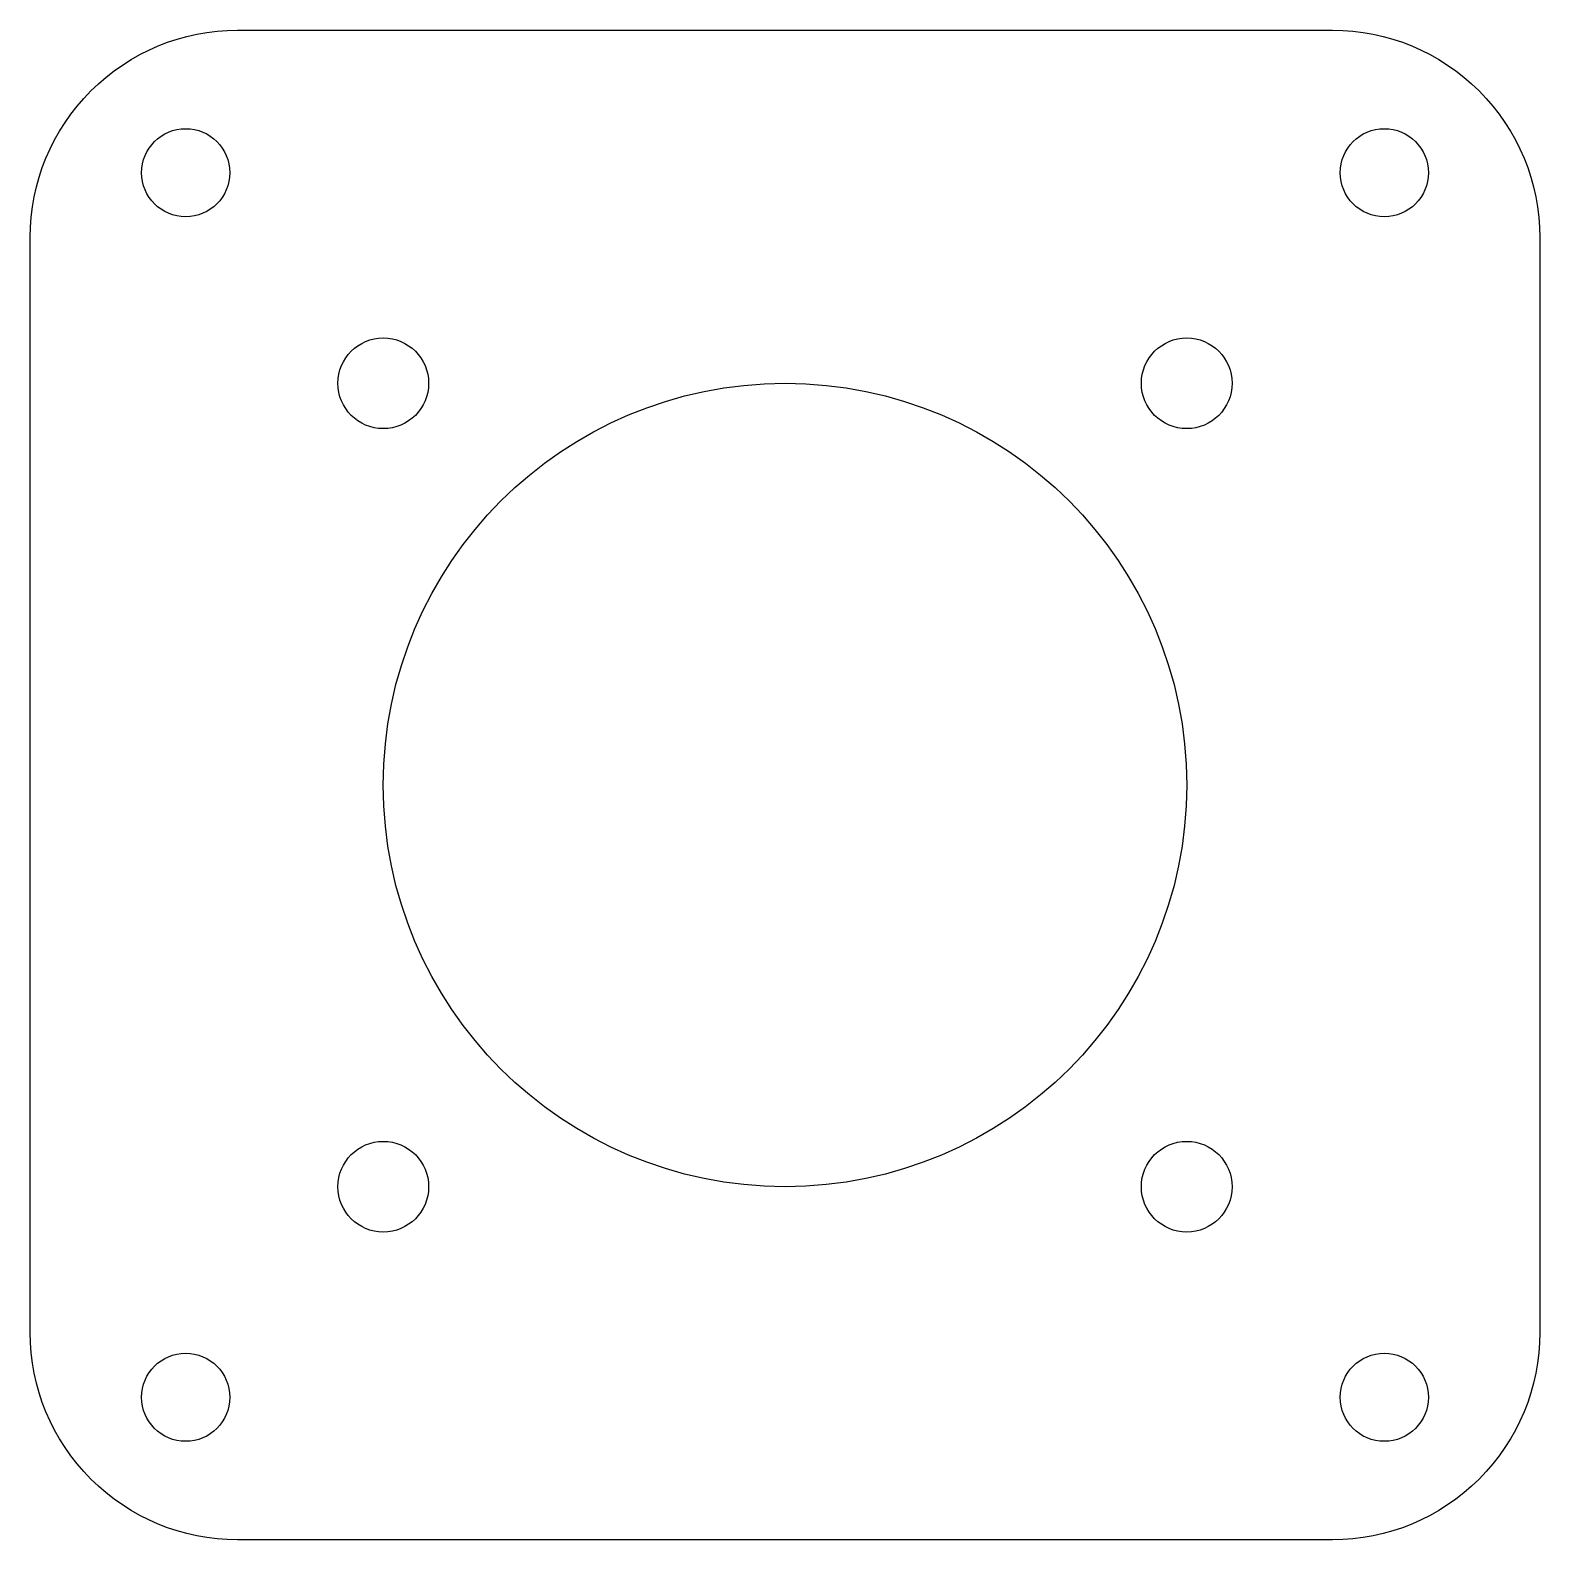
# Model space of a CAD drawing. Header units: millimetres. Extents: x -29.1 to 29.1, y -29.1 to 29.1.
import ezdxf

# ---------------------------------------------------------------- set-up
doc = ezdxf.new("R2010")
doc.units = ezdxf.units.MM
doc.layers.get('0').update_dxf_attribs({"linetype": 'CONTINUOUS'})

msp = doc.modelspace()

# ---------------------------------------------------------------- linework, layer by layer
msp.add_lwpolyline([(29.125, -21.125, -0.414214), (21.125, -29.125), (-21.125, -29.125, -0.414214), (-29.125, -21.125), (-29.125, 21.125, -0.414214), (-21.125, 29.125), (21.125, 29.125, -0.414214), (29.125, 21.125)], format="xyb", close=True)
for centre, radius in [((-23.125, 23.625), 1.7), ((23.125, 23.625), 1.7), ((-15.5, 15.5), 1.75), ((15.5, 15.5), 1.75), ((0, 0), 15.5), ((-15.5, -15.5), 1.75), ((15.5, -15.5), 1.75), ((-23.125, -23.625), 1.7), ((23.125, -23.625), 1.7)]:
    msp.add_circle(centre, radius)

doc.saveas('drawing.dxf')
